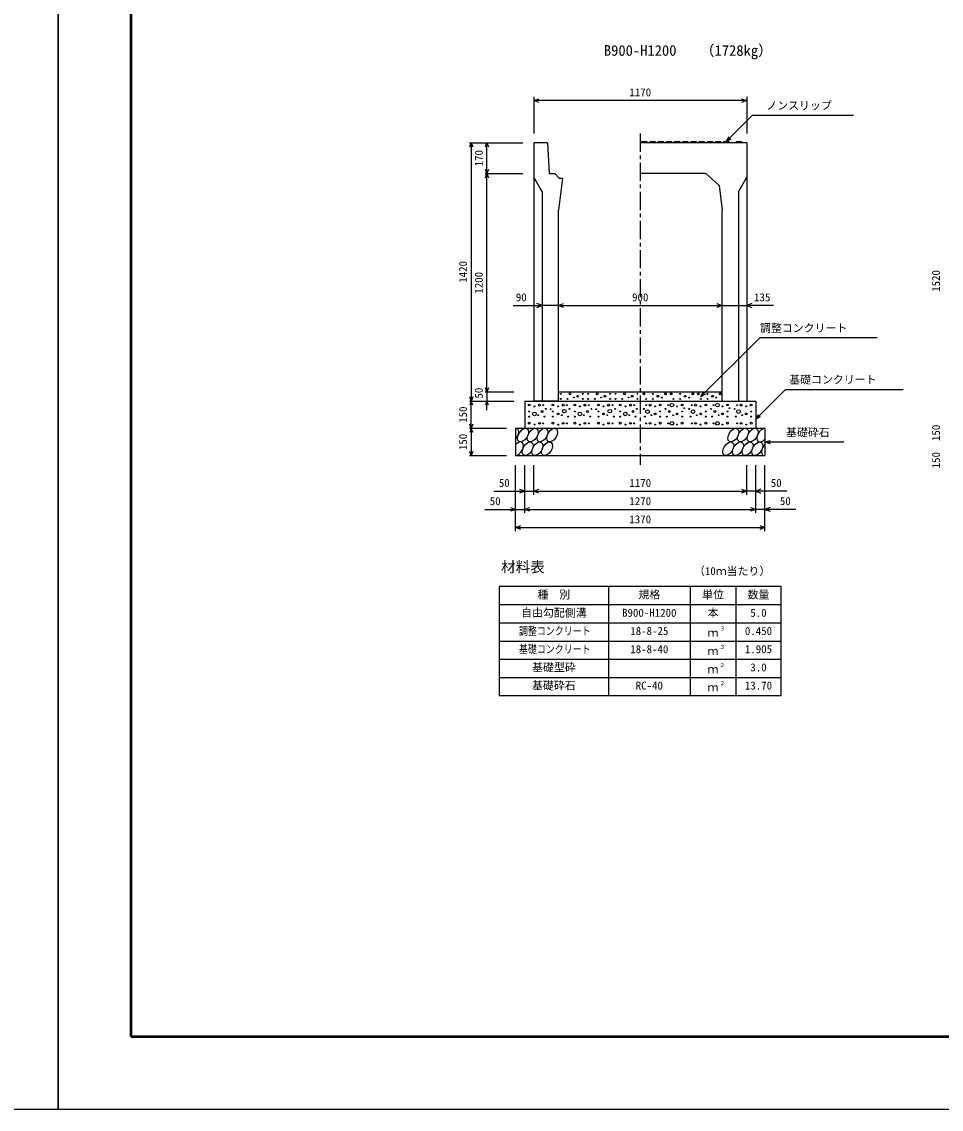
# Model space of a CAD drawing. Units: millimetres, scale not verified. Extents: x -16800 to 16800, y -5940 to 5940.
# Drawn here: x -200 to 4855, y -5940 to 38 of the extents above; entities that cross this region are included whole.
import ezdxf
from ezdxf.enums import TextEntityAlignment as Align

# ---------------------------------------------------------------- set-up
doc = ezdxf.new("R2010")
doc.units = ezdxf.units.MM
doc.header["$LTSCALE"] = 20
doc.linetypes.add('CHAIN1', pattern=[8, 5, -1, 1, -1])
for name, color, linetype, lineweight in [('0-0_DIM', 7, 'Continuous', 25), ('0-1_Defpoints', 5, 'Continuous', 25), ('0-2_HATCH', 6, 'Continuous', 25), ('0-3_HYO', 3, 'Continuous', 25), ('0-4_HYO2', 4, 'Continuous', 25), ('0-5_OUTLINE', 3, 'Continuous', 25), ('0-6_TXT', 7, 'Continuous', 25), ('0-7_WAKU', 3, 'Continuous', 25)]:
    doc.layers.add(name, color=color, linetype=linetype, lineweight=lineweight)
doc.styles.add('ＭＳ ゴシック', font='')
doc.styles.get('ＭＳ ゴシック').set_extended_font_data('MS Gothic')

msp = doc.modelspace()

# ---------------------------------------------------------------- linework, layer by layer
at = {"layer": '0-0_DIM'}
for p, q in [((2615, -374.92), (2615, -576.66)), ((3785, -394.92), (2615, -394.92)), ((3785, -374.92), (3785, -576.66)), ((3673, -620.16), (3815.21, -477.95)), ((4372.1, -477.95), (3815.21, -477.95)), ((3673, -620.16), (3688, -594.18)), ((2260.8, -626.66), (2554.13, -626.66)), ((2270.8, -626.66), (2270.8, -2046.66)), ((2357.46, -796.66), (2357.46, -626.66)), ((3673, -620.16), (3698.98, -605.16)), ((2347.46, -796.66), (2554.13, -796.66)), ((2357.46, -1996.66), (2357.46, -796.66)), ((2500.45, -1521.66), (2660, -1521.66)), ((2750, -1521.66), (2660, -1521.66)), ((2750, -1521.66), (3650, -1521.66)), ((3650, -1521.66), (3785, -1521.66)), ((3931.96, -1521.66), (3785, -1521.66)), ((2347.46, -1996.66), (2504.13, -1996.66)), ((2357.46, -1996.66), (2357.46, -2046.66)), ((3533.82, -2021.66), (3548.82, -1995.68)), ((3533.82, -2021.66), (3559.8, -2006.66)), ((3998.65, -1983.01), (3835, -2146.66)), ((3998.65, -1983.01), (4645.53, -1983.01)), ((2260.8, -2046.66), (2504.13, -2046.66)), ((2270.8, -2196.66), (2270.8, -2046.66)), ((2357.46, -2096.66), (2357.46, -2046.66)), ((3835, -2146.66), (3850, -2120.68)), ((3835, -2146.66), (3860.98, -2131.66)), ((2260.8, -2196.66), (2465, -2196.66)), ((2270.8, -2196.66), (2270.8, -2346.66)), ((3885, -2271.66), (3913.98, -2263.9)), ((3885, -2271.66), (4318.31, -2271.66)), ((3885, -2271.66), (3913.98, -2279.43)), ((2260.8, -2346.66), (2465, -2346.66)), ((2515, -2762.18), (2515, -2399.83)), ((2565, -2662.18), (2565, -2399.83)), ((2615, -2562.18), (2615, -2399.83)), ((3785, -2562.18), (3785, -2399.83)), ((3835, -2662.18), (3835, -2399.83)), ((3885, -2762.18), (3885, -2399.83)), ((2395, -2542.18), (2615, -2542.18)), ((2615, -2542.18), (3785, -2542.18)), ((4005, -2542.18), (3785, -2542.18)), ((2345, -2642.18), (2565, -2642.18)), ((2565, -2642.18), (3835, -2642.18)), ((4055, -2642.18), (3835, -2642.18)), ((2515, -2742.18), (3885, -2742.18))]:
    msp.add_line(p, q, dxfattribs=at)
at = {"layer": '0-0_DIM', "linetype": 'CHAIN1'}
msp.add_line((3200, -576.66), (3200, -2396.66), dxfattribs=at)
at = {"layer": '0-0_DIM'}
for points in [[(2643.23, -405.18), (2615.04, -394.92), (2643.23, -384.66)], [(3756.85, -384.66), (3785.04, -394.92), (3756.85, -405.18)], [(2262.59, -649.21), (2270.8, -626.66), (2279.01, -649.21)], [(2349.26, -649.21), (2357.46, -626.66), (2365.67, -649.21)], [(2365.67, -774.11), (2357.46, -796.66), (2349.26, -774.11)], [(2349.26, -819.21), (2357.46, -796.66), (2365.67, -819.21)], [(2631.81, -1531.92), (2660, -1521.66), (2631.81, -1511.4)], [(2778.19, -1531.92), (2750, -1521.66), (2778.19, -1511.4)], [(3621.81, -1511.4), (3650, -1521.66), (3621.81, -1531.92)], [(3813.19, -1511.4), (3785, -1521.66), (3813.19, -1531.92)], [(3533.82, -2021.66), (3858.28, -1697.2), (4501.84, -1697.2)], [(2279.01, -2024.11), (2270.8, -2046.66), (2262.59, -2024.11)], [(2365.67, -1974.11), (2357.46, -1996.66), (2349.26, -1974.11)], [(2279.01, -2069.21), (2270.8, -2046.66), (2262.59, -2069.21)], [(2365.67, -2069.21), (2357.46, -2046.66), (2349.26, -2069.21)], [(2279.01, -2174.11), (2270.8, -2196.66), (2262.59, -2174.11)], [(2279.01, -2219.21), (2270.8, -2196.66), (2262.59, -2219.21)], [(2279.01, -2324.11), (2270.8, -2346.66), (2262.59, -2324.11)], [(2536.81, -2531.91), (2565, -2542.18), (2536.81, -2552.44)], [(2643.19, -2552.44), (2615, -2542.18), (2643.19, -2531.91)], [(3756.81, -2531.91), (3785, -2542.18), (3756.81, -2552.44)], [(3863.19, -2531.91), (3835, -2542.18), (3863.19, -2552.44)], [(2486.81, -2631.91), (2515, -2642.18), (2486.81, -2652.44)], [(2593.19, -2652.44), (2565, -2642.18), (2593.19, -2631.91)], [(3806.81, -2631.91), (3835, -2642.18), (3806.81, -2652.44)], [(3913.19, -2631.91), (3885, -2642.18), (3913.19, -2652.44)], [(2543.19, -2752.44), (2515, -2742.18), (2543.19, -2731.91)], [(3856.81, -2731.91), (3885, -2742.18), (3856.81, -2752.44)]]:
    msp.add_lwpolyline(points, dxfattribs=at)
at = {"layer": '0-1_Defpoints'}
for points in [[(-16800, -5940), (0, -5940), (0, 5940), (-16800, 5940)], [(0, -5940), (16800, -5940), (16800, 5940), (0, 5940)]]:
    msp.add_lwpolyline(points, close=True, dxfattribs=at)
at = {"layer": '0-2_HATCH'}
for points in [[(3208, -626.66), (3209, -620.16), (3237, -620.16), (3238, -626.66)], [(3253, -626.66), (3254, -620.16), (3282, -620.16), (3283, -626.66)], [(3298, -626.66), (3299, -620.16), (3327, -620.16), (3328, -626.66)], [(3343, -626.66), (3344, -620.16), (3372, -620.16), (3373, -626.66)], [(3388, -626.66), (3389, -620.16), (3417, -620.16), (3418, -626.66)], [(3433, -626.66), (3434, -620.16), (3462, -620.16), (3463, -626.66)], [(3478, -626.66), (3479, -620.16), (3507, -620.16), (3508, -626.66)], [(3523, -626.66), (3524, -620.16), (3552, -620.16), (3553, -626.66)], [(3568, -626.66), (3569, -620.16), (3597, -620.16), (3598, -626.66)], [(3613, -626.66), (3614, -620.16), (3642, -620.16), (3643, -626.66)], [(3658, -626.66), (3659, -620.16), (3687, -620.16), (3688, -626.66)], [(3727.5, -626.66), (3728.5, -620.16), (3756.5, -620.16), (3757.5, -626.66)]]:
    msp.add_lwpolyline(points, dxfattribs=at)
for centre, radius in [((2763.97, -2007.35), 2.5), ((2813.88, -2007.35), 5), ((2834.9, -2027.48), 2.5), ((2855.93, -2020.48), 5), ((2883.97, -2007.35), 2.5), ((2913.97, -2007.35), 2.5), ((2963.88, -2007.35), 5), ((2984.9, -2027.48), 2.5), ((3005.93, -2020.48), 5), ((3033.97, -2007.35), 2.5), ((3063.97, -2007.35), 2.5), ((3113.88, -2007.35), 5), ((3134.9, -2027.48), 2.5), ((3155.93, -2020.48), 5), ((3183.97, -2007.35), 2.5), ((3219.13, -2007.63), 5), ((3269.04, -2007.63), 2.5), ((3297.08, -2020.76), 5), ((3318.11, -2027.77), 2.5), ((3339.13, -2007.63), 5), ((3369.13, -2007.63), 5), ((3419.04, -2007.63), 2.5), ((3447.08, -2020.76), 5), ((3468.11, -2027.77), 2.5), ((3489.13, -2007.63), 5), ((3519.13, -2007.63), 5), ((3569.04, -2007.63), 2.5), ((3597.08, -2020.76), 5), ((3618.11, -2027.77), 2.5), ((3639.13, -2007.63), 5), ((2589.97, -2068.61), 5), ((2618.01, -2076.49), 2.5), ((2646.04, -2069.48), 5), ((2667.07, -2069.48), 2.5), ((2681.09, -2090.49), 2.5), ((2707.55, -2091.4), 2.5), ((2719.97, -2068.61), 5), ((2748.01, -2076.49), 2.5), ((2763.97, -2035.36), 2.5), ((2776.04, -2069.48), 5), ((2797.07, -2069.48), 2.5), ((2799.86, -2035.36), 2.5), ((2811.09, -2090.49), 2.5), ((2839.97, -2068.61), 5), ((2868.01, -2076.49), 2.5), ((2883.97, -2035.36), 2.5), ((2896.04, -2069.48), 5), ((2913.97, -2035.36), 2.5), ((2917.07, -2069.48), 2.5), ((2931.09, -2090.49), 2.5), ((2949.86, -2035.36), 2.5), ((2957.55, -2091.4), 2.5), ((2969.97, -2068.61), 5), ((2998.01, -2076.49), 2.5), ((3026.04, -2069.48), 5), ((3033.97, -2035.36), 2.5), ((3047.07, -2069.48), 2.5), ((3061.09, -2090.49), 2.5), ((3063.97, -2035.36), 2.5), ((3089.97, -2068.61), 5), ((3099.86, -2035.36), 2.5), ((3118.01, -2076.49), 2.5), ((3146.04, -2069.48), 5), ((3167.07, -2069.48), 2.5), ((3181.09, -2090.49), 2.5), ((3183.97, -2035.36), 2.5), ((3218.91, -2090.49), 2.5), ((3232.93, -2069.48), 2.5), ((3233.15, -2035.65), 2.5), ((3253.96, -2069.48), 5), ((3269.04, -2035.65), 2.5), ((3281.99, -2076.49), 2.5), ((3310.03, -2068.61), 5), ((3338.91, -2090.49), 2.5), ((3352.93, -2069.48), 2.5), ((3373.96, -2069.48), 10), ((3383.15, -2035.65), 2.5), ((3401.99, -2076.49), 2.5), ((3419.04, -2035.65), 2.5), ((3430.03, -2068.61), 5), ((3441.37, -2086.18), 2.5), ((3468.91, -2090.49), 2.5), ((3482.93, -2069.48), 2.5), ((3503.96, -2069.48), 5), ((3531.99, -2076.49), 2.5), ((3533.15, -2035.65), 2.5), ((3560.03, -2068.61), 5), ((3569.04, -2035.65), 2.5), ((3588.91, -2090.49), 2.5), ((3602.93, -2069.48), 2.5), ((3623.96, -2069.48), 10), ((3651.99, -2076.49), 2.5), ((3680.03, -2068.61), 5), ((3691.37, -2086.18), 2.5), ((3718.91, -2090.49), 2.5), ((3732.93, -2069.48), 2.5), ((3753.96, -2069.48), 5), ((3781.99, -2076.49), 2.5), ((3810.03, -2068.61), 5), ((2589.97, -2104.5), 2.5), ((2589.97, -2132.51), 2.5), ((2618.01, -2117.63), 10), ((2639.03, -2124.64), 2.5), ((2660.06, -2104.5), 5), ((2674.08, -2132.51), 2.5), ((2719.97, -2104.5), 2.5), ((2719.97, -2132.51), 2.5), ((2748.01, -2117.63), 5), ((2769.03, -2124.64), 2.5), ((2782.58, -2102.5), 10), ((2804.08, -2132.51), 2.5), ((2839.97, -2104.5), 2.5), ((2839.97, -2132.51), 2.5), ((2868.01, -2117.63), 10), ((2889.03, -2124.64), 2.5), ((2910.06, -2104.5), 5), ((2924.08, -2132.51), 2.5), ((2969.97, -2104.5), 2.5), ((2969.97, -2132.51), 2.5), ((2998.01, -2117.63), 5), ((3019.03, -2124.64), 2.5), ((3032.58, -2102.5), 10), ((3054.08, -2132.51), 2.5), ((3089.97, -2104.5), 2.5), ((3089.97, -2132.51), 2.5), ((3118.01, -2117.63), 10), ((3139.03, -2124.64), 2.5), ((3160.06, -2104.5), 5), ((3174.08, -2132.51), 2.5), ((3225.92, -2132.51), 2.5), ((3239.94, -2104.5), 10), ((3260.97, -2124.64), 2.5), ((3281.99, -2117.63), 5), ((3310.03, -2104.5), 2.5), ((3310.03, -2132.51), 2.5), ((3345.92, -2132.51), 2.5), ((3359.94, -2104.5), 5), ((3380.97, -2124.64), 2.5), ((3401.99, -2117.63), 5), ((3430.03, -2104.5), 2.5), ((3430.03, -2132.51), 2.5), ((3475.92, -2132.51), 2.5), ((3489.94, -2104.5), 10), ((3510.97, -2124.64), 2.5), ((3531.99, -2117.63), 5), ((3560.03, -2104.5), 2.5), ((3560.03, -2132.51), 2.5), ((3595.92, -2132.51), 2.5), ((3609.94, -2104.5), 5), ((3630.97, -2124.64), 2.5), ((3651.99, -2117.63), 5), ((3680.03, -2104.5), 2.5), ((3680.03, -2132.51), 2.5), ((3725.92, -2132.51), 2.5), ((3739.94, -2104.5), 10), ((3760.97, -2124.64), 2.5), ((3781.99, -2117.63), 5), ((3810.03, -2104.5), 2.5), ((3810.03, -2132.51), 2.5), ((2589.97, -2168.61), 5), ((2618.01, -2176.49), 2.5), ((2646.04, -2169.48), 5), ((2667.07, -2169.48), 2.5), ((2719.97, -2168.61), 5), ((2748.01, -2176.49), 2.5), ((2776.04, -2169.48), 5), ((2797.07, -2169.48), 2.5), ((2839.97, -2168.61), 5), ((2868.01, -2176.49), 2.5), ((2896.04, -2169.48), 5), ((2917.07, -2169.48), 2.5), ((2969.97, -2168.61), 5), ((2998.01, -2176.49), 2.5), ((3026.04, -2169.48), 5), ((3047.07, -2169.48), 2.5), ((3089.97, -2168.61), 5), ((3118.01, -2176.49), 2.5), ((3146.04, -2169.48), 5), ((3167.07, -2169.48), 2.5), ((3232.93, -2169.48), 2.5), ((3253.96, -2169.48), 5), ((3281.99, -2176.49), 2.5), ((3310.03, -2168.61), 5), ((3352.93, -2169.48), 2.5), ((3373.96, -2169.48), 10), ((3401.99, -2176.49), 2.5), ((3430.03, -2168.61), 5), ((3482.93, -2169.48), 2.5), ((3503.96, -2169.48), 5), ((3531.99, -2176.49), 2.5), ((3560.03, -2168.61), 5), ((3602.93, -2169.48), 2.5), ((3623.96, -2169.48), 10), ((3651.99, -2176.49), 2.5), ((3680.03, -2168.61), 5), ((3732.93, -2169.48), 2.5), ((3753.96, -2169.48), 5), ((3781.99, -2176.49), 2.5), ((3810.03, -2168.61), 5)]:
    msp.add_circle(centre, radius, dxfattribs=at)
for centre, start_param, end_param in [((2502.63, -2234.18), 4.385593, 6.6745444), ((3871.14, -2234.18), 0.3357715, 4.4411806), ((2527.96, -2309.17), 3.5111464, 7.548991), ((3896.46, -2309.17), 1.2110787, 3.5658734)]:
    msp.add_ellipse(centre, major_axis=(21.81, 35.31), ratio=0.5792, start_param=start_param, end_param=end_param, dxfattribs=at)
for centre in [(2555.84, -2234.18), (2609.05, -2234.18), (2662.26, -2234.18), (2715.47, -2234.18), (3711.51, -2234.18), (3764.72, -2234.18), (3817.93, -2234.18), (2581.16, -2309.17), (2634.37, -2309.17), (2687.58, -2309.17), (3683.63, -2309.17), (3736.83, -2309.17), (3790.04, -2309.17), (3843.25, -2309.17)]:
    msp.add_ellipse(centre, major_axis=(21.81, 35.31), ratio=0.5792, dxfattribs=at)
at = {"layer": '0-3_HYO'}
for p, q in [((3025, -3066.12), (3025, -3666.12)), ((3475, -3066.12), (3475, -3666.12)), ((3725, -3066.12), (3725, -3666.12)), ((2425, -3166.12), (3975, -3166.12))]:
    msp.add_line(p, q, dxfattribs=at)
msp.add_lwpolyline([(2425, -3666.12), (3975, -3666.12), (3975, -3066.12), (2425, -3066.12)], close=True, dxfattribs=at)
at = {"layer": '0-4_HYO2'}
for p, q in [((2425, -3266.12), (3975, -3266.12)), ((2425, -3366.12), (3975, -3366.12)), ((2425, -3466.12), (3975, -3466.12)), ((2425, -3566.12), (3975, -3566.12))]:
    msp.add_line(p, q, dxfattribs=at)
at = {"layer": '0-5_OUTLINE'}
for p, q in [((2690, -626.66), (2615, -626.66)), ((2615, -626.66), (2615, -2046.66)), ((2690, -626.66), (2700, -796.64)), ((3785, -626.66), (3200, -626.66)), ((3785, -626.66), (3785, -2046.66)), ((2660, -896.66), (2615, -816.66)), ((2700, -796.64), (2730, -796.64)), ((2730, -796.64), (2755, -821.64)), ((2771.88, -821.64), (2750, -996.66)), ((2755, -821.64), (2771.88, -821.64)), ((3560, -796.66), (3200, -796.66)), ((3740, -896.66), (3785, -816.66)), ((2660, -896.66), (2660, -2046.66)), ((3740, -896.66), (3740, -2046.66)), ((2750, -2046.66), (2750, -996.66)), ((3650, -2046.66), (3650, -996.66)), ((2750, -1996.66), (3650, -1996.66)), ((2565, -2046.66), (3835, -2046.66)), ((2565, -2046.66), (2565, -2196.66)), ((2750, -2046.66), (2615, -2046.66)), ((3650, -2046.66), (3785, -2046.66)), ((3835, -2046.66), (3835, -2196.66)), ((2515, -2196.66), (3885, -2196.66)), ((2515, -2196.66), (2515, -2346.66)), ((3885, -2196.66), (3885, -2346.66)), ((2515, -2346.66), (3885, -2346.66))]:
    msp.add_line(p, q, dxfattribs=at)
msp.add_lwpolyline([(3560, -796.66), (3633.06, -861.16), (3650, -996.66)], dxfattribs=at)
at = {"layer": '0-7_WAKU', "lineweight": 50}
msp.add_lwpolyline([(400, -5540), (16400, -5540), (16400, 5540), (400, 5540)], close=True, dxfattribs=at)

# ---------------------------------------------------------------- texts
at = {"layer": '0-0_DIM', "style": 'ＭＳ ゴシック'}
for s, p in [('1170', (3140, -384.92)), ('ノンスリップ', (3892.52, -457.77)), ('90', (2516.03, -1511.66)), ('900', (3155, -1511.66)), ('135', (3825.76, -1511.66)), ('調整コンクリート', (3858.28, -1680.77)), ('基礎コンクリート', (4018.65, -1964.27)), ('基礎砕石', (4001.32, -2254.49)), ('50', (2422.56, -2532.18)), ('1170', (3140, -2532.18)), ('50', (3917.44, -2532.18)), ('50', (2372.56, -2632.18)), ('1270', (3140, -2632.18)), ('50', (3967.44, -2632.18)), ('1370', (3140, -2732.18))]:
    msp.add_text(s, height=43.99, dxfattribs=at).set_placement(p, align=Align.BOTTOM_LEFT)
for s, p in [('170', (2347.46, -756.66)), ('1420', (2260.8, -1396.66)), ('1200', (2347.46, -1456.66)), ('1520', (4860.8, -1446.66)), ('50', (2347.46, -2033.33)), ('150', (2260.8, -2166.66)), ('150', (4860.8, -2266.66)), ('150', (2260.8, -2316.66)), ('150', (4860.8, -2416.66))]:
    msp.add_text(s, height=43.99, rotation=90, dxfattribs=at).set_placement(p, align=Align.BOTTOM_LEFT)
at = {"layer": '0-6_TXT', "style": 'ＭＳ ゴシック'}
for s, height, p in [('B900-H1200', 58.65, (3000, -166.66)), ('（1728kg）', 58.65, (3528.37, -166.66)), ('材料表', 58.65, (2435, -3006.12)), ('（10ｍ当たり）', 43.99, (3495, -3017.12)), ('種\u3000別', 43.99, (2635, -3146.12)), ('規格', 43.99, (3190, -3146.12)), ('単位', 43.99, (3540, -3146.12)), ('数量', 43.99, (3790, -3146.12)), ('自由勾配側溝', 43.99, (2545, -3246.12)), ('B900-H1200', 43.99, (3100, -3246.12)), ('本', 43.99, (3570, -3246.12)), ('5.0', 43.99, (3805, -3246.12)), ('３', 21.99, (3635.54, -3315.75)), ('18-8-25', 43.99, (3145, -3346.12)), ('ｍ', 43.99, (3570, -3356.12)), ('0.450', 43.99, (3775, -3346.12)), ('18-8-40', 43.99, (3145, -3446.12)), ('３', 21.99, (3635.54, -3415.75)), ('1.905', 43.99, (3775, -3446.12)), ('ｍ', 43.99, (3570, -3456.12)), ('基礎型砕', 43.99, (2605, -3546.12)), ('ｍ', 43.99, (3570, -3556.12)), ('２', 21.99, (3635.54, -3515.75)), ('3.0', 43.99, (3805, -3546.12)), ('基礎砕石', 43.99, (2605, -3646.12)), ('２', 21.99, (3635.54, -3615.75)), ('RC-40', 43.99, (3175, -3646.12)), ('ｍ', 43.99, (3570, -3656.12)), ('13.70', 43.99, (3775, -3646.12))]:
    msp.add_text(s, height=height, dxfattribs=at).set_placement(p, align=Align.BOTTOM_LEFT)
at = {"layer": '0-6_TXT', "style": 'ＭＳ ゴシック', "width": 0.8}
for s, p in [('調整コンクリート', (2533, -3346.12)), ('基礎コンクリート', (2533, -3446.12))]:
    msp.add_text(s, height=43.99, dxfattribs=at).set_placement(p, align=Align.BOTTOM_LEFT)

doc.saveas('drawing.dxf')
